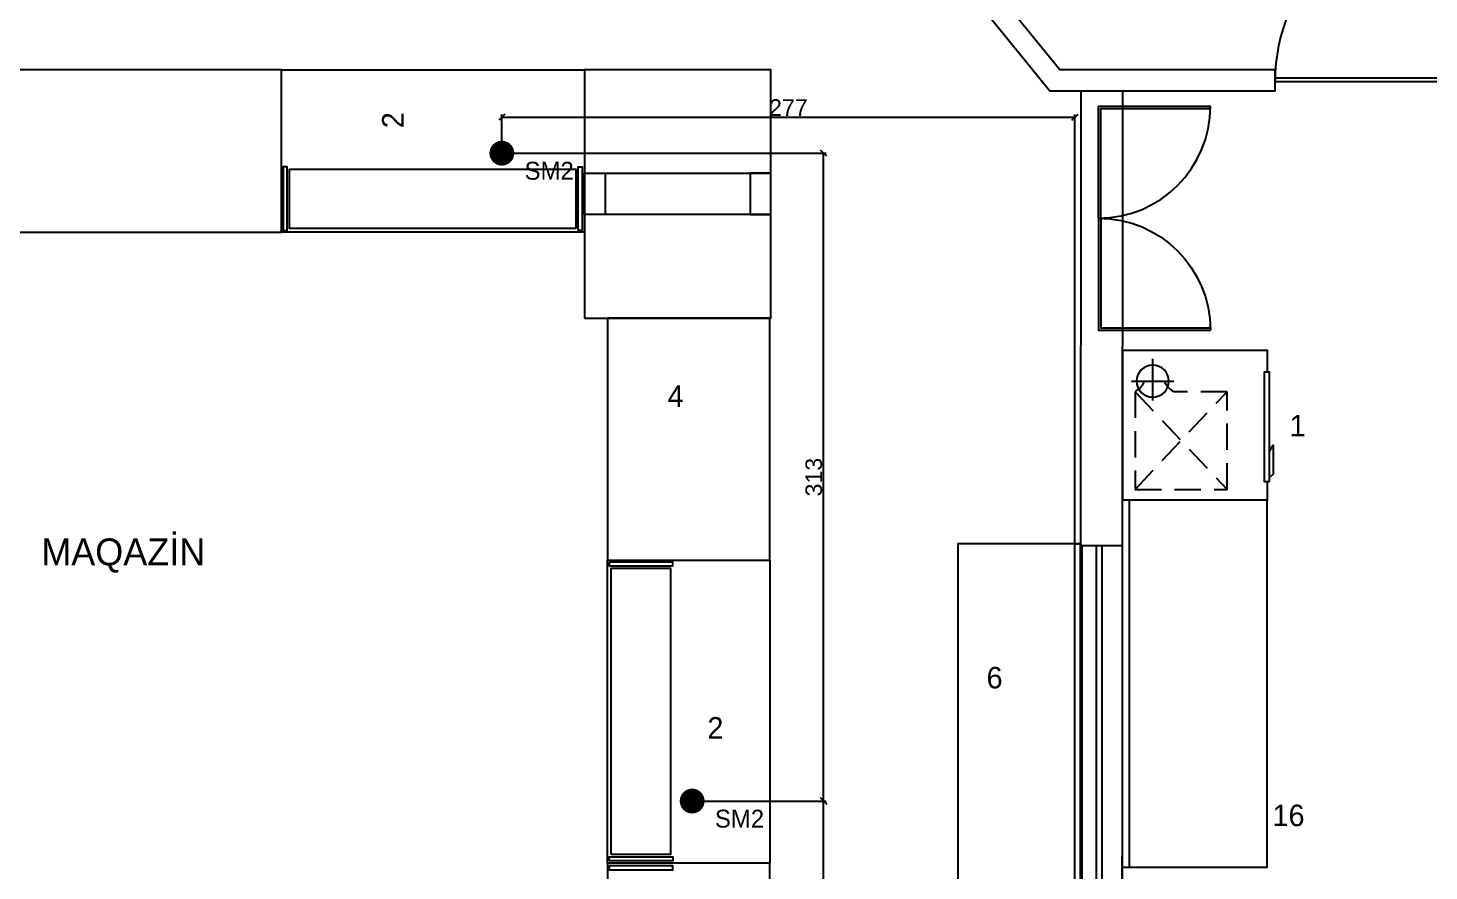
# Model space of a CAD drawing. Header units: millimetres. Extents: x 13502 to 23536, y 11874 to 14203.
# Drawn here: x 21106 to 21783, y 12975 to 13382 of the extents above; entities that cross this region are included whole.
import ezdxf

# ---------------------------------------------------------------- set-up
doc = ezdxf.new("R2010")
doc.units = ezdxf.units.MM
doc.linetypes.add('DASHED', pattern=[19.05, 12.7, -6.35])
for name, color, linetype in [('CIHAZ', 2, 'Continuous'), ('S2000-002 Çizgi', 7, 'Continuous'), ('SIH', 4, 'Continuous'), ('SU', 152, 'Continuous')]:
    doc.layers.add(name, color=color, linetype=linetype)
doc.styles.get("Standard").update_dxf_attribs({"font": 'arial.ttf'})
doc.styles.add('TAKSİM', font='GOTHIC.TTF', dxfattribs={"height": 20})
doc.dimstyles.new('OLCU50', dxfattribs={"dimtxt": 8, "dimasz": 3, "dimexe": 1.25, "dimexo": 0.625, "dimtad": 1, "dimdec": 0, "dimtxsty": 'Standard', "dimblk": 'OBLIQUE', "dimcen": 2.5, "dimclrd": 256, "dimclre": 251, "dimclrt": 25, "dimadec": 0, "dimazin": 0, "dimtfac": 1, "dimtdec": 0, "dimtmove": 0, "dimatfit": 3, "dimldrblk": 'OBLIQUE', "dimfxl": 1, "dimarcsym": 0})

# ---------------------------------------------------------------- blocks, each defined once
blk = doc.blocks.new('ertye')
at = {"color": 7}
for points in [[(5346.78, 6525.24), (5429.19, 6477.66), (5381.61, 6395.25)], [(5347.75, 6526.92), (5431.84, 6478.37), (5383.29, 6394.28)]]:
    blk.add_lwpolyline(points, dxfattribs=at)
blk.add_arc((5431.84, 6478.37), 97.1, 150, 240, dxfattribs=at)
blk = doc.blocks.new('A$C5B5611F4')
at = {"layer": 'CIHAZ', "color": 1}
for p, q in [((14.73, 68.47), (14.73, 47.92)), ((24.09, 58.19), (3.98, 58.19))]:
    blk.add_line(p, q, dxfattribs=at)
at = {"layer": 'CIHAZ', "color": 5, "linetype": 'DASHED'}
for p, q in [((19.82, 66.66), (67.01, 22.28)), ((67.01, 66.66), (19.82, 22.28))]:
    blk.add_line(p, q, dxfattribs=at)
at = {"layer": 'CIHAZ', "color": 5}
for points in [[(63.2, 1.82), (10.36, 1.82), (10.36, 4.32), (63.2, 4.32)], [(61.2, 1.82), (48.6, 1.82), (45.6, 0), (59.6, 0)]]:
    blk.add_lwpolyline(points, close=True, dxfattribs=at)
at = {"layer": 'CIHAZ', "color": 1}
blk.add_circle((14.73, 58.19), 7.76, dxfattribs=at)
at = {"layer": 'S2000-002 Çizgi', "linetype": 'DASHED'}
for p, q in [((19.82, 66.66), (67.01, 66.66)), ((67.01, 66.66), (67.01, 22.28)), ((19.82, 22.28), (19.82, 48.05)), ((67.01, 22.28), (19.82, 22.28))]:
    blk.add_line(p, q, dxfattribs=at)
at = {"layer": 'S2000-002 Çizgi'}
blk.add_lwpolyline([(10.36, 2.81), (0, 2.81), (0, 72.81), (72, 72.81), (72, 2.81), (63.2, 2.81)], dxfattribs=at)
at = {"layer": 'S2000-002 Çizgi', "linetype": 'DASHED'}
for centre, radius, start, end in [((11.6, 71.22), 9.4, 291.20794, 330.95663), ((11, 43.02), 10.16, 29.6907, 66.77515)]:
    blk.add_arc(centre, radius, start, end, dxfattribs=at)
blk = doc.blocks.new('A$C7E7D3E18')
at = {"layer": 'SIH', "linetype": 'Continuous', "const_width": 6}
blk.add_lwpolyline([(3, 6, 1), (9, 6, 1)], format="xyb", close=True, dxfattribs=at)
blk = doc.blocks.new('_Oblique')
at = {"color": 0, "linetype": 'ByBlock', "lineweight": -2}
blk.add_line((-0.5, -0.5), (0.5, 0.5), dxfattribs=at)
blk = doc.blocks.new('*D40')
at = {"color": 251, "lineweight": -2, "transparency": 16777216}
for p, q in [((21335.19, 13322.46), (21335.19, 13340.47)), ((21611.95, 13133.67), (21611.95, 13340.47))]:
    blk.add_line(p, q, dxfattribs=at)
at = {"lineweight": -2, "transparency": 16777216}
blk.add_line((21335.19, 13339.22), (21611.95, 13339.22), dxfattribs=at)
at = {"layer": 'Defpoints', "color": 0, "transparency": 16777216}
for p in [(21611.95, 13339.22), (21335.19, 13321.84), (21611.95, 13133.05)]:
    blk.add_point(p, dxfattribs=at)
at = {"lineweight": -2, "transparency": 16777216, "xscale": 3, "yscale": 3, "zscale": 3, "rotation": 180}
blk.add_blockref('_Oblique', (21335.19, 13339.22), dxfattribs=at)
at = {"lineweight": -2, "transparency": 16777216, "xscale": 3, "yscale": 3, "zscale": 3}
blk.add_blockref('_Oblique', (21611.95, 13339.22), dxfattribs=at)
at = {"color": 25, "transparency": 16777216, "insert": (21473.57, 13343.86), "char_height": 8, "attachment_point": 5}
blk.add_mtext('277', dxfattribs=at)
blk = doc.blocks.new('*D42')
at = {"color": 251, "lineweight": -2, "transparency": 16777216}
for p, q in [((21430.73, 13008.83), (21491.82, 13008.83)), ((21429.75, 12870.79), (21491.82, 12870.79))]:
    blk.add_line(p, q, dxfattribs=at)
at = {"lineweight": -2, "transparency": 16777216}
blk.add_line((21490.57, 12870.79), (21490.57, 13008.83), dxfattribs=at)
at = {"layer": 'Defpoints', "color": 0, "transparency": 16777216}
for p in [(21430.1, 13008.83), (21490.57, 13008.83), (21429.12, 12870.79)]:
    blk.add_point(p, dxfattribs=at)
at = {"lineweight": -2, "transparency": 16777216, "xscale": 3, "yscale": 3, "zscale": 3}
for p, rotation in [((21490.57, 13008.83), 90), ((21490.57, 12870.79), 270)]:
    blk.add_blockref('_Oblique', p, dxfattribs=dict(at, rotation=rotation))
at = {"color": 25, "transparency": 16777216, "insert": (21485.86, 12939.81), "char_height": 8, "attachment_point": 5, "rotation": 90}
blk.add_mtext('138', dxfattribs=at)
blk = doc.blocks.new('*D43')
at = {"color": 251, "lineweight": -2, "transparency": 16777216}
for p, q in [((21335.81, 13321.84), (21491.82, 13321.84)), ((21430.73, 13008.83), (21491.82, 13008.83))]:
    blk.add_line(p, q, dxfattribs=at)
at = {"lineweight": -2, "transparency": 16777216}
blk.add_line((21490.57, 13008.83), (21490.57, 13321.84), dxfattribs=at)
at = {"layer": 'Defpoints', "color": 0, "transparency": 16777216}
for p in [(21335.19, 13321.84), (21490.57, 13321.84), (21430.1, 13008.83)]:
    blk.add_point(p, dxfattribs=at)
at = {"lineweight": -2, "transparency": 16777216, "xscale": 3, "yscale": 3, "zscale": 3}
for p, rotation in [((21490.57, 13321.84), 90), ((21490.57, 13008.83), 270)]:
    blk.add_blockref('_Oblique', p, dxfattribs=dict(at, rotation=rotation))
at = {"color": 25, "transparency": 16777216, "insert": (21485.86, 13165.33), "char_height": 8, "attachment_point": 5, "rotation": 90}
blk.add_mtext('313', dxfattribs=at)

msp = doc.modelspace()

# ---------------------------------------------------------------- linework, layer by layer
for points in [[(21445.12, 13662.94), (21445.12, 13552.21), (21414.98, 13552.21), (21414.98, 13542.39), (21445.12, 13542.39), (21599.9, 13352), (21708.6, 13352), (21708.59, 13362.04), (21604.69, 13362.04), (21454.93, 13545.82), (21454.93, 13662.94), (21626.38, 13662.94)], [(21614.5, 12612.75), (21614.96, 13352), (21634.88, 13352), (21634.42, 12611.59)]]:
    msp.add_lwpolyline(points)
for points in [[(21228.69, 13283.63), (21228.69, 13362.14), (20949.18, 13362.14), (20949.18, 13283.63)], [(21228.69, 13283.63), (21228.69, 13362.14), (21375.05, 13362.14), (21375.05, 13283.63)], [(21375.05, 13312.12), (21465.13, 13312.12), (21465.13, 13362.14), (21375.05, 13362.14)], [(21229.62, 13284.44), (21231.47, 13284.44), (21231.47, 13315.24), (21229.62, 13315.24)], [(21373.89, 13284.44), (21372.04, 13284.44), (21372.04, 13315.24), (21373.89, 13315.24)], [(21370.88, 13285.37), (21232.63, 13285.37), (21232.63, 13314.08), (21370.88, 13314.08)], [(21375.05, 13312.12), (21385.01, 13312.12), (21385.01, 13292.2), (21375.05, 13292.2)], [(21455.18, 13292.2), (21465.13, 13292.2), (21465.13, 13312.12), (21455.18, 13312.12)], [(21375.05, 13242.18), (21465.13, 13242.18), (21465.13, 13292.2), (21375.05, 13292.2)], [(21386.16, 13125.23), (21464.67, 13125.23), (21464.67, 13242.18), (21386.16, 13242.18)], [(21634.88, 13154.43), (21704.58, 13154.43), (21704.58, 12976.79), (21634.88, 12976.79)], [(21634.88, 13154.43), (21638.12, 13154.43), (21638.12, 12976.79), (21634.88, 12976.79)], [(21555.45, 12959.65), (21614.96, 12959.65), (21614.96, 13133.1), (21555.45, 13133.1)], [(21611.95, 13133.05), (21614.5, 13133.05), (21614.5, 12959.65), (21611.95, 12959.65)], [(21634.88, 13132.18), (21615.2, 13132.18), (21615.2, 12722.28), (21634.88, 12722.28)], [(21622.14, 12722.28), (21625.04, 12722.28), (21625.04, 13132.18), (21622.14, 13132.18)], [(21386.16, 13125.23), (21464.67, 13125.23), (21464.67, 12978.87), (21386.16, 12978.87)], [(21386.97, 13124.3), (21386.97, 13122.45), (21417.77, 13122.45), (21417.77, 13124.3)], [(21387.9, 12983.04), (21387.9, 13121.29), (21416.62, 13121.29), (21416.62, 12983.04)], [(21386.16, 12832.52), (21464.67, 12832.52), (21464.67, 12978.87), (21386.16, 12978.87)], [(21386.97, 12980.03), (21386.97, 12981.88), (21417.77, 12981.88), (21417.77, 12980.03)], [(21386.97, 12977.48), (21386.97, 12975.63), (21417.77, 12975.63), (21417.77, 12977.48)]]:
    msp.add_lwpolyline(points, close=True)

# ---------------------------------------------------------------- block references
for p, xscale, yscale, zscale, rotation in [((14393.69, 14658.49), 0.8888888888888887, 0.8888888888888887, 0.8888888888888887, 300.0001289726322), ((26260.79, 12528.62), 0.5569648970839117, 0.5569648970839117, 0.5569648970839117, 120.0001289726322), ((26260.79, 14052.26), -0.5569648970839117, 0.5569648970839116, 0.5569648970839116, 59.99987102736778)]:
    msp.add_blockref('ertye', p, dxfattribs=dict(xscale=xscale, yscale=yscale, zscale=zscale, rotation=rotation))
at = {"rotation": 180}
for p in [(21341.19, 13327.84), (21433.1, 13014.83)]:
    msp.add_blockref('A$C7E7D3E18', p, dxfattribs=at)
at = {"layer": 'S2000-002 Çizgi', "xscale": -1, "rotation": 90}
msp.add_blockref('A$C5B5611F4', (21707.69, 13226.43), dxfattribs=at)

# ---------------------------------------------------------------- texts
at = {"style": 'TAKSİM'}
msp.add_text('2', height=10.4, rotation=90, dxfattribs=at).set_placement((21287.71, 13333.9))
for s, height, p in [('4', 10.4, (21415.19, 13199.27)), ('1', 10.4, (21715.62, 13184.97)), ('MAQAZİN', 13, (21112.75, 13122.71)), ('6', 10.4, (21569.28, 13063.27)), ('2', 10.4, (21434.46, 13038.99)), ('16', 10.4, (21707.37, 12996.72))]:
    msp.add_text(s, height=height, dxfattribs=at).set_placement(p)
at = {"layer": 'SU', "style": 'TAKSİM'}
for p in [(21346.16, 13309.02), (21438.07, 12996.02)]:
    msp.add_text('SM2', height=8.64, dxfattribs=at).set_placement(p)

# ---------------------------------------------------------------- dimensions: what is measured, and where the dimension line sits
dim = msp.add_linear_dim(base=(21611.95, 13339.22), p1=(21335.19, 13321.84), p2=(21611.95, 13133.05), dimstyle='OLCU50')
dim.commit()
dim.dimension.update_dxf_attribs({"geometry": '*D40', "text_midpoint": (21473.57, 13343.86)})
for base, p1, p2, picture, middle in [((21490.57, 13321.84), (21430.1, 13008.83), (21335.19, 13321.84), '*D43', (21485.86, 13165.33)), ((21490.57, 13008.83), (21429.12, 12870.79), (21430.1, 13008.83), '*D42', (21485.86, 12939.81))]:
    dim = msp.add_linear_dim(base=base, p1=p1, p2=p2, angle=90, dimstyle='OLCU50', override={"dimtmove": 1})
    dim.commit()
    dim.dimension.update_dxf_attribs({"geometry": picture, "text_midpoint": middle})

doc.saveas('drawing.dxf')
